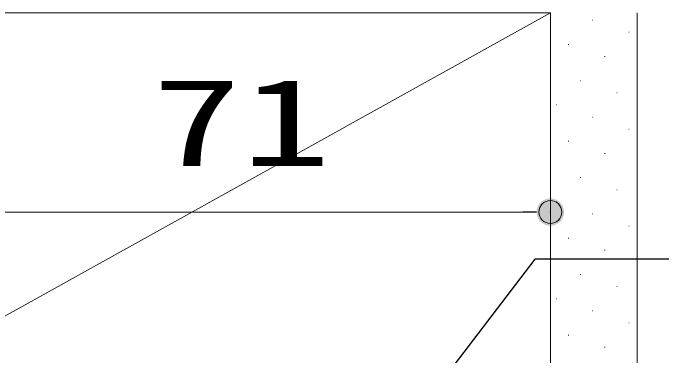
# Model space of a CAD drawing. Units: millimetres, scale not verified. Extents: x -1306 to 1306, y -607 to 607.
# Drawn here: x 68.3 to 139.2, y -223.5 to -186 of the extents above; entities that cross this region are included whole.
import ezdxf
from ezdxf.enums import TextEntityAlignment as Align

# ---------------------------------------------------------------- set-up
doc = ezdxf.new("R2010")
doc.units = ezdxf.units.MM
doc.header["$LTSCALE"] = 5
doc.header["$PDMODE"] = 32
doc.header["$PDSIZE"] = 2.5
for name, color, linetype, lineweight in [('0-1_線(黄)', 2, 'Continuous', 15), ('0-D_線(白)', 7, 'Continuous', 30), ('1-1_寸法線', 3, 'Continuous', 13), ('1-2_ハッチング', 6, 'Continuous', 9), ('1-4_DEFPOINTS', 7, 'Continuous', 5), ('1-5_0', 3, 'Continuous', 25)]:
    doc.layers.add(name, color=color, linetype=linetype, lineweight=lineweight)
doc.styles.add('ＭＳ ゴシック', font='')
doc.styles.get('ＭＳ ゴシック').set_extended_font_data('MS Gothic')

# ---------------------------------------------------------------- blocks, each defined once
blk = doc.blocks.new('_DOT')
at = {"layer": '1-5_0'}
blk.add_line((-2.5, 0), (-5, 0), dxfattribs=at)
for points in [[(0, 0), (-1.064, 2.262), (-0.773, 2.378)], [(0, 0), (-0.773, 2.378), (-0.468, 2.456)], [(0, 0), (-0.468, 2.456), (-0.157, 2.495)], [(0, 0), (-0.157, 2.495), (0.157, 2.495)], [(0, 0), (0.157, 2.495), (0.468, 2.456)], [(0, 0), (0.468, 2.456), (0.773, 2.378)], [(0, 0), (0.773, 2.378), (1.064, 2.262)], [(0, 0), (-2.324, 0.92), (-2.191, 1.204)], [(0, 0), (-2.191, 1.204), (-2.023, 1.469)], [(0, 0), (-2.023, 1.469), (-1.822, 1.711)], [(0, 0), (-1.822, 1.711), (-1.594, 1.926)], [(0, 0), (-1.594, 1.926), (-1.34, 2.111)], [(0, 0), (-1.34, 2.111), (-1.064, 2.262)], [(0, 0), (1.064, 2.262), (1.34, 2.111)], [(0, 0), (1.34, 2.111), (1.594, 1.926)], [(0, 0), (1.594, 1.926), (1.822, 1.711)], [(0, 0), (1.822, 1.711), (2.023, 1.469)], [(0, 0), (2.023, 1.469), (2.191, 1.204)], [(0, 0), (2.191, 1.204), (2.324, 0.92)], [(0, 0), (-2.5, 0), (-2.48, 0.313)], [(0, 0), (-2.48, -0.313), (-2.5, 0)], [(0, 0), (-2.48, 0.313), (-2.421, 0.622)], [(0, 0), (-2.421, -0.622), (-2.48, -0.313)], [(0, 0), (-2.421, 0.622), (-2.324, 0.92)], [(0, 0), (-2.324, -0.92), (-2.421, -0.622)], [(0, 0), (-2.191, -1.204), (-2.324, -0.92)], [(0, 0), (-2.023, -1.469), (-2.191, -1.204)], [(0, 0), (-1.822, -1.711), (-2.023, -1.469)], [(0, 0), (-1.594, -1.926), (-1.822, -1.711)], [(0, 0), (-1.34, -2.111), (-1.594, -1.926)], [(0, 0), (-1.064, -2.262), (-1.34, -2.111)], [(0, 0), (-0.773, -2.378), (-1.064, -2.262)], [(0, 0), (-0.468, -2.456), (-0.773, -2.378)], [(0, 0), (-0.157, -2.495), (-0.468, -2.456)], [(0, 0), (0.157, -2.495), (-0.157, -2.495)], [(0, 0), (2.324, 0.92), (2.421, 0.622)], [(0, 0), (2.421, 0.622), (2.48, 0.313)], [(0, 0), (2.48, 0.313), (2.5, 0)], [(0, 0), (0.468, -2.456), (0.157, -2.495)], [(0, 0), (0.773, -2.378), (0.468, -2.456)], [(0, 0), (1.064, -2.262), (0.773, -2.378)], [(0, 0), (1.34, -2.111), (1.064, -2.262)], [(0, 0), (1.594, -1.926), (1.34, -2.111)], [(0, 0), (1.822, -1.711), (1.594, -1.926)], [(0, 0), (2.023, -1.469), (1.822, -1.711)], [(0, 0), (2.191, -1.204), (2.023, -1.469)], [(0, 0), (2.324, -0.92), (2.191, -1.204)], [(0, 0), (2.421, -0.622), (2.324, -0.92)], [(0, 0), (2.48, -0.313), (2.421, -0.622)], [(0, 0), (2.5, 0), (2.48, -0.313)]]:
    blk.add_solid(points, dxfattribs=at)

msp = doc.modelspace()

# ---------------------------------------------------------------- linework, layer by layer
at = {"layer": '0-1_線(黄)'}
for p, q in [((56.075, -186.036), (127.075, -186.036)), ((56.075, -225.536), (127.075, -186.036)), ((127.075, -225.598), (127.075, -186.036)), ((136.575, -325.031), (136.575, -186.036))]:
    msp.add_line(p, q, dxfattribs=at)
at = {"layer": '0-D_線(白)'}
msp.add_line((127.075, -186.036), (127.125, -186.036), dxfattribs=at)
msp.add_lwpolyline([(217.75, -213.007), (125.391, -213.007), (115.037, -226.573)], dxfattribs=at)
at = {"layer": '1-1_寸法線'}
for p, q in [((127.075, -217.598), (127.075, -203.839)), ((59.075, -207.839), (124.075, -207.839))]:
    msp.add_line(p, q, dxfattribs=at)
at = {"layer": '1-2_ハッチング'}
for p, q in [((131.684, -186.833), (131.734, -186.833)), ((135.662, -188.159), (135.712, -188.159)), ((129.033, -189.484), (129.083, -189.484)), ((133.01, -190.81), (133.06, -190.81)), ((130.358, -193.462), (130.408, -193.462)), ((134.336, -194.788), (134.386, -194.788)), ((127.707, -196.114), (127.757, -196.114)), ((131.684, -197.439), (131.734, -197.439)), ((135.662, -198.765), (135.712, -198.765)), ((129.033, -200.091), (129.083, -200.091)), ((133.01, -201.417), (133.06, -201.417)), ((130.358, -204.069), (130.408, -204.069)), ((134.336, -205.394), (134.386, -205.394)), ((127.707, -206.72), (127.757, -206.72)), ((131.684, -208.046), (131.734, -208.046)), ((135.662, -209.372), (135.712, -209.372)), ((129.033, -210.698), (129.083, -210.698)), ((133.01, -212.024), (133.06, -212.024)), ((130.358, -214.675), (130.408, -214.675)), ((134.336, -216.001), (134.386, -216.001)), ((127.707, -217.327), (127.757, -217.327)), ((131.684, -218.653), (131.734, -218.653)), ((135.662, -219.978), (135.712, -219.978)), ((129.033, -221.304), (129.083, -221.304)), ((133.01, -222.63), (133.06, -222.63))]:
    msp.add_line(p, q, dxfattribs=at)
at = {"layer": '1-4_DEFPOINTS'}
msp.add_point((127.075, -207.839), dxfattribs=at)

# ---------------------------------------------------------------- block references
at = {"layer": '1-1_寸法線', "xscale": 0.6, "yscale": 0.6}
msp.add_blockref('_DOT', (127.075, -207.839), dxfattribs=at)

# ---------------------------------------------------------------- texts
at = {"layer": '1-1_寸法線', "style": 'ＭＳ ゴシック', "width": 1.5}
msp.add_text('71', height=9.604, dxfattribs=at).set_placement((83.48, -205.689), align=Align.BOTTOM_LEFT)

doc.saveas('drawing.dxf')
